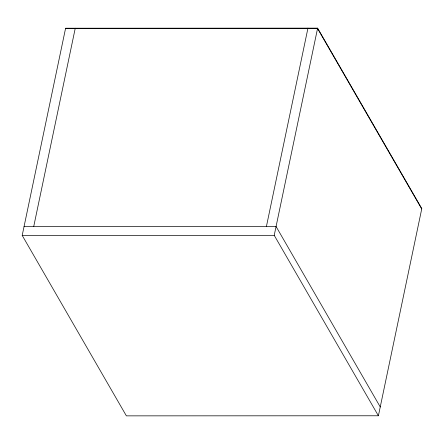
<?xml version="1.0" encoding="UTF-8"?>
<svg xmlns="http://www.w3.org/2000/svg" width="444" height="444" viewBox="0 0 444 444"><rect width="100%" height="100%" fill="white"/><g stroke="black" fill="none" stroke-linecap="round" stroke-linejoin="round"><path stroke-width="0.67" d="M22.2 235.414L65.601 28.227L317.621 28.139L421.8 208.586L378.399 415.773L126.379 415.862L22.2 235.414L274.22 235.331L378.399 415.773M33.711 226.59L75.258 28.227M266.411 226.507L307.958 28.144M274.22 235.331L317.621 28.139M65.518 28.61L317.543 28.521L421.722 208.969M24.048 226.59L276.068 226.501L380.247 406.948"/></g></svg>
